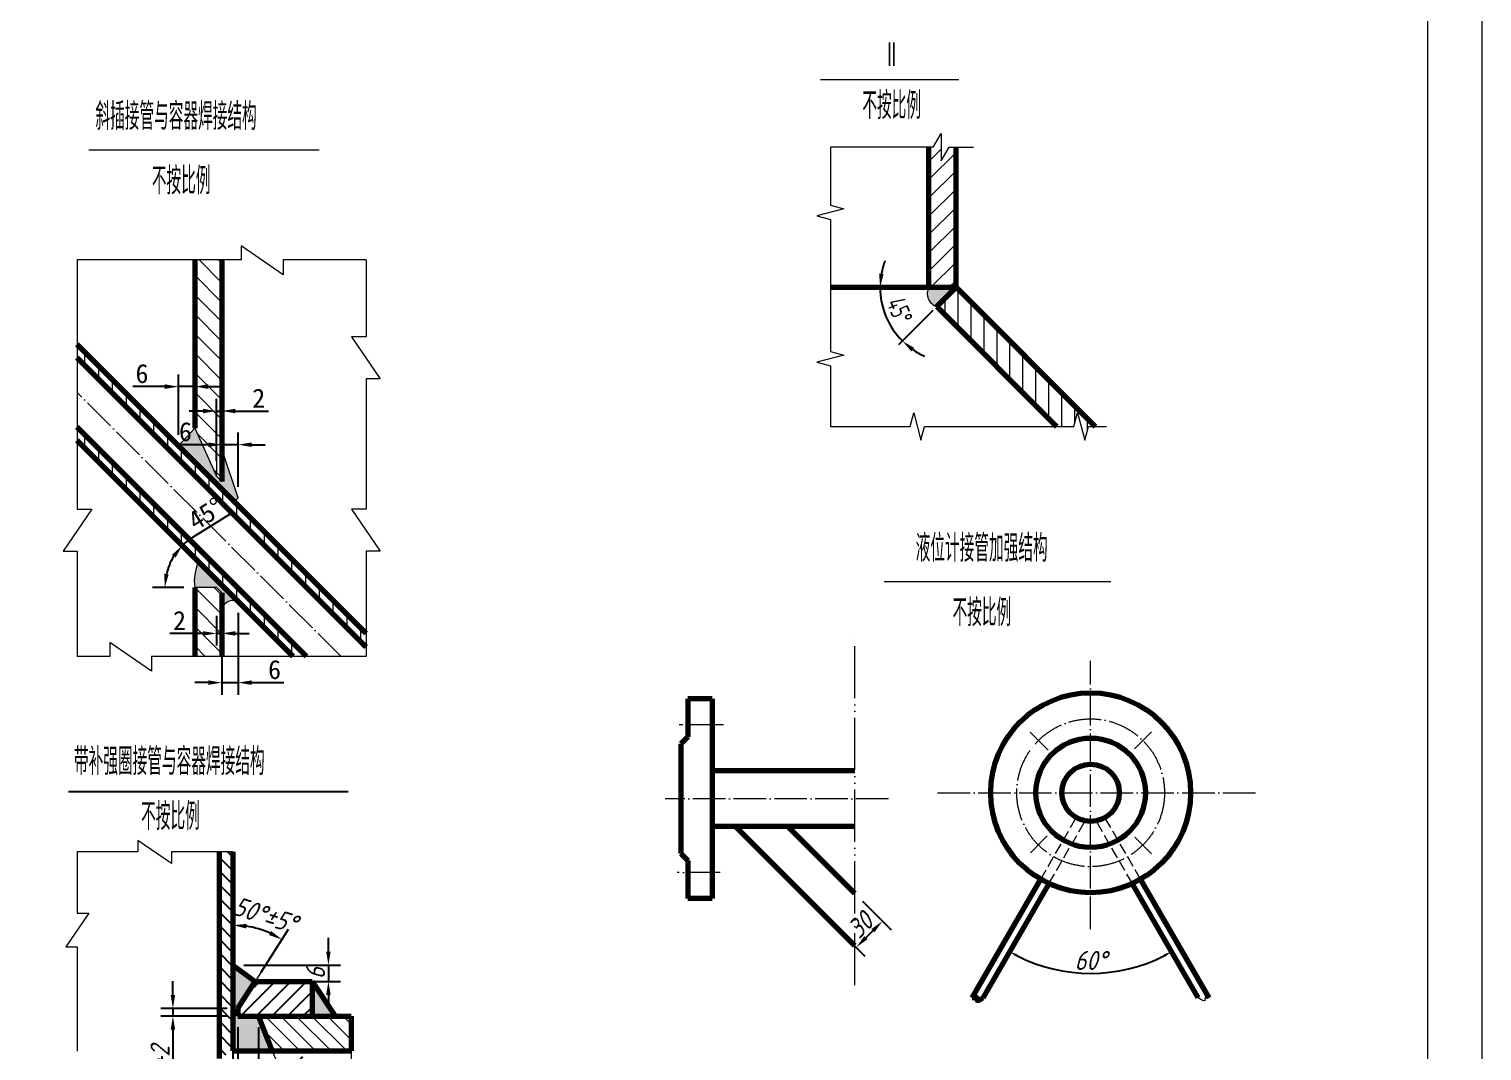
# Model space of a CAD drawing. Header units: millimetres. Extents: x -81840 to -67320, y -57700 to -40880.
# Drawn here: x -72670 to -67320, y -52077 to -48315 of the extents above; entities that cross this region are included whole.
import ezdxf
from ezdxf.enums import TextEntityAlignment as Align

# ---------------------------------------------------------------- set-up
doc = ezdxf.new("R2010")
doc.units = ezdxf.units.MM
for name, pattern in [('ACAD_ISO02W100', [11, 8, -3]), ('ACAD_ISO04W100', [30, 24, -3, 0, -3]), ('ACAD_ISO05W100', [33, 24, -3, 0, -3, 0, -3])]:
    doc.linetypes.add(name, pattern=pattern)
for name, color, linetype, lineweight in [('中心线', 1, 'ACAD_ISO04W100', 18), ('双点划线', 5, 'ACAD_ISO05W100', 18), ('标注', 7, 'Continuous', 18), ('粗实线', 4, 'Continuous', 70), ('细实线', 7, 'Continuous', 18), ('虚线', 2, 'ACAD_ISO02W100', 18)]:
    doc.layers.add(name, color=color, linetype=linetype, lineweight=lineweight)
doc.styles.add('GB', font='gbeitc.shx', dxfattribs={"bigfont": 'gbcbig.shx'})
doc.styles.add('HGCAD', font='gbenor.shx', dxfattribs={"width": 0.75, "bigfont": 'gbcbig.shx'})
doc.dimstyles.new('GB$0', dxfattribs={"dimscale": 20, "dimtxt": 3.5, "dimasz": 2.5, "dimexe": 2.25, "dimexo": 2, "dimtad": 1, "dimdec": 0, "dimtxsty": 'GB', "dimcen": 2.5, "dimadec": 0, "dimazin": 0, "dimtfac": 1, "dimtdec": 0, "dimtmove": 0, "dimatfit": 3, "dimfxl": 0, "dimarcsym": 0})
doc.dimstyles.new('GB$2', dxfattribs={"dimscale": 20, "dimtxt": 3.5, "dimasz": 2.5, "dimexe": 2.25, "dimexo": 2, "dimtad": 1, "dimdec": 0, "dimtxsty": 'GB', "dimcen": 2.5, "dimadec": 0, "dimazin": 0, "dimtfac": 1, "dimtdec": 0, "dimtmove": 0, "dimatfit": 3, "dimfxl": 0, "dimarcsym": 0})

# ---------------------------------------------------------------- blocks, each defined once
blk = doc.blocks.new('HGCAD#HGTFTK~A1Z~HGCAD图框')
at = {"layer": '细实线', "color": 7}
blk.add_lwpolyline([(10, -10), (-584, -10), (-584, 831), (10, 831)], close=True, dxfattribs=at)
at = {"layer": '细实线', "color": 2}
blk.add_lwpolyline([(0, 0), (-559, 0), (-559, 821), (0, 821)], close=True, dxfattribs=at)
blk = doc.blocks.new('*D227')
at = {"layer": 'Defpoints', "color": 0, "ltscale": 20}
for p in [(-69719.3, -49265.7), (-69256.6, -49265.7), (-69256.6, -49265.7), (-69526.4, -49338), (-69327.4, -49336.5)]:
    blk.add_point(p, dxfattribs=at)
at = {"layer": '标注', "color": 0, "lineweight": -2, "ltscale": 20}
blk.add_line((-69341.6, -49350.6), (-69468.3, -49477.3), dxfattribs=at)
for start, end in [(159.4603, 169.7302), (180, 225), (235.2698, 245.5397)]:
    blk.add_arc((-69256.6, -49265.7), 279.3, start, end, dxfattribs=at)
at = {"layer": '标注', "color": 0, "ltscale": 20}
for points in [[(-69523.2, -49216.6), (-69539.8, -49215.1), (-69536, -49265.7)], [(-69421.1, -49501.6), (-69410.4, -49488.8), (-69454.1, -49463.2)]]:
    blk.add_solid(points, dxfattribs=at)
at = {"layer": '标注', "color": 0, "ltscale": 20, "insert": (-69463.9, -49351.5), "char_height": 70, "attachment_point": 5, "rotation": 292.5, "style": 'HGCAD'}
blk.add_mtext('45%%D', dxfattribs=at)
blk = doc.blocks.new('*D232')
at = {"layer": 'Defpoints', "color": 0, "linetype": 'ByBlock'}
for p in [(-71919, -51949.2), (-71900.8, -51949.2), (-71919, -52270)]:
    blk.add_point(p, dxfattribs=at)
at = {"layer": '标注', "color": 0, "linetype": 'ByBlock', "lineweight": -2}
for p, q in [((-71919, -51989.2), (-71919, -52315)), ((-71900.8, -51989.2), (-71900.8, -52315)), ((-71969, -52270), (-72220.4, -52270)), ((-71900.8, -52270), (-71919, -52270)), ((-71850.8, -52270), (-71800.8, -52270))]:
    blk.add_line(p, q, dxfattribs=at)
at = {"layer": '标注', "color": 0, "linetype": 'ByBlock'}
for points in [[(-71969, -52261.7), (-71969, -52278.3), (-71919, -52270)], [(-71850.8, -52261.7), (-71850.8, -52278.3), (-71900.8, -52270)]]:
    blk.add_solid(points, dxfattribs=at)
at = {"layer": '标注', "color": 0, "linetype": 'ByBlock', "insert": (-72119.7, -52222.5), "char_height": 70, "attachment_point": 5, "style": 'GB'}
blk.add_mtext('2%%p0.5', dxfattribs=at)
blk = doc.blocks.new('*D233')
at = {"layer": 'Defpoints', "color": 0, "linetype": 'ByBlock'}
for p in [(-71900.8, -51949.2), (-71825.2, -51949.2), (-71825.2, -52393.5)]:
    blk.add_point(p, dxfattribs=at)
at = {"layer": '标注', "color": 0, "linetype": 'ByBlock', "lineweight": -2}
for p, q in [((-71900.8, -51989.2), (-71900.8, -52438.5)), ((-71825.2, -51989.2), (-71825.2, -52438.5)), ((-71950.8, -52393.5), (-72000.8, -52393.5)), ((-71900.8, -52393.5), (-71825.2, -52393.5)), ((-71775.2, -52393.5), (-71725.2, -52393.5))]:
    blk.add_line(p, q, dxfattribs=at)
at = {"layer": '标注', "color": 0, "linetype": 'ByBlock'}
for points in [[(-71950.8, -52385.2), (-71950.8, -52401.9), (-71900.8, -52393.5)], [(-71775.2, -52385.2), (-71775.2, -52401.9), (-71825.2, -52393.5)]]:
    blk.add_solid(points, dxfattribs=at)
at = {"layer": '标注', "color": 0, "linetype": 'ByBlock', "insert": (-71863, -52346), "char_height": 70, "attachment_point": 5, "style": 'GB'}
blk.add_mtext('6', dxfattribs=at)
blk = doc.blocks.new('*D234')
at = {"layer": 'Defpoints', "color": 0, "linetype": 'ByBlock'}
for p in [(-71919, -51761.4), (-71837.1, -51821.2), (-71567.6, -51821.2)]:
    blk.add_point(p, dxfattribs=at)
at = {"layer": '标注', "color": 0, "linetype": 'ByBlock', "lineweight": -2}
for p, q in [((-71567.6, -51711.4), (-71567.6, -51661.4)), ((-71879, -51761.4), (-71522.6, -51761.4)), ((-71567.6, -51761.4), (-71567.6, -51821.2)), ((-71797.1, -51821.2), (-71522.6, -51821.2)), ((-71567.6, -51871.2), (-71567.6, -51921.2))]:
    blk.add_line(p, q, dxfattribs=at)
at = {"layer": '标注', "color": 0, "linetype": 'ByBlock'}
for points in [[(-71575.9, -51711.4), (-71559.3, -51711.4), (-71567.6, -51761.4)], [(-71575.9, -51871.2), (-71559.3, -51871.2), (-71567.6, -51821.2)]]:
    blk.add_solid(points, dxfattribs=at)
at = {"layer": '标注', "color": 0, "linetype": 'ByBlock', "insert": (-71615.1, -51791.3), "char_height": 70, "attachment_point": 5, "rotation": 90, "style": 'GB'}
blk.add_mtext('6', dxfattribs=at)
blk = doc.blocks.new('*D235')
at = {"layer": 'Defpoints', "color": 0, "linetype": 'ByBlock'}
for p in [(-71900.8, -51920.9), (-72140.1, -51949.2), (-71900.8, -51949.2)]:
    blk.add_point(p, dxfattribs=at)
at = {"layer": '标注', "color": 0, "linetype": 'ByBlock', "lineweight": -2}
for p, q in [((-72140.1, -51870.9), (-72140.1, -51820.9)), ((-71940.8, -51920.9), (-72185.1, -51920.9)), ((-72140.1, -51920.9), (-72140.1, -51949.2)), ((-71940.8, -51949.2), (-72185.1, -51949.2)), ((-72140.1, -51999.2), (-72140.1, -52188))]:
    blk.add_line(p, q, dxfattribs=at)
at = {"layer": '标注', "color": 0, "linetype": 'ByBlock'}
for points in [[(-72148.5, -51870.9), (-72131.8, -51870.9), (-72140.1, -51920.9)], [(-72148.5, -51999.2), (-72131.8, -51999.2), (-72140.1, -51949.2)]]:
    blk.add_solid(points, dxfattribs=at)
at = {"layer": '标注', "color": 0, "linetype": 'ByBlock', "insert": (-72187.6, -52118.6), "char_height": 70, "attachment_point": 5, "rotation": 90, "style": 'GB'}
blk.add_mtext('0+2', dxfattribs=at)
blk = doc.blocks.new('*D236')
at = {"layer": 'Defpoints', "color": 0, "linetype": 'ByBlock'}
for p in [(-71919, -51343.7), (-71855.8, -51620.2), (-71837.1, -51821.2), (-71900.8, -51920.9), (-71919, -52077.2)]:
    blk.add_point(p, dxfattribs=at)
at = {"layer": '标注', "color": 0, "linetype": 'ByBlock', "lineweight": -2}
blk.add_line((-71815.5, -51787.6), (-71714.2, -51629.1), dxfattribs=at)
blk.add_arc((-71919, -51949.2), 335, 65.949, 81.4409, dxfattribs=at)
at = {"layer": '标注', "color": 0, "linetype": 'ByBlock'}
for points in [[(-71869.7, -51626.3), (-71868.5, -51609.6), (-71919, -51614.2)], [(-71778.5, -51636), (-71786.4, -51650.6), (-71738.4, -51667)]]:
    blk.add_solid(points, dxfattribs=at)
at = {"layer": '标注', "color": 0, "linetype": 'ByBlock', "insert": (-71800.2, -51576.5), "char_height": 70, "attachment_point": 5, "rotation": 342.3201, "style": 'GB'}
blk.add_mtext('50%%d%%p5%%d', dxfattribs=at)
blk = doc.blocks.new('*D237')
at = {"layer": 'Defpoints', "color": 0, "linetype": 'ByBlock'}
for p in [(-71825.2, -51949.2), (-71825.2, -51949.2), (-71774.5, -52077.2), (-71825.2, -52119), (-71797.5, -52168.7)]:
    blk.add_point(p, dxfattribs=at)
at = {"layer": '标注', "color": 0, "linetype": 'ByBlock', "lineweight": -2}
for p, q in [((-71825.2, -52159), (-71825.2, -52215.4)), ((-71759.8, -52114.4), (-71727.2, -52196.7))]:
    blk.add_line(p, q, dxfattribs=at)
for start, end in [(304.5733, 317.5531), (244.0404, 257.0202), (270, 291.5935)]:
    blk.add_arc((-71825.2, -51949.2), 221.2, start, end, dxfattribs=at)
at = {"layer": '标注', "color": 0, "linetype": 'ByBlock'}
for points in [[(-71873.9, -52156.5), (-71875.8, -52173.1), (-71825.2, -52170.4)], [(-71695.8, -52138.7), (-71703.6, -52124), (-71743.8, -52154.9)]]:
    blk.add_solid(points, dxfattribs=at)
at = {"layer": '标注', "color": 0, "linetype": 'ByBlock', "insert": (-71730, -52211.8), "char_height": 70, "attachment_point": 5, "rotation": 19.9336, "style": 'GB'}
blk.add_mtext('20%%d%%p2%%D', dxfattribs=at)
blk = doc.blocks.new('*D238')
at = {"layer": 'Defpoints', "color": 0}
for p in [(-69629.6, -51497.4), (-69726, -51593.8), (-69623.9, -51695.9)]:
    blk.add_point(p, dxfattribs=at)
at = {"layer": '标注', "color": 0, "lineweight": -2}
for p, q in [((-69601.3, -51525.7), (-69495.7, -51631.3)), ((-69697.7, -51622.1), (-69592.1, -51727.7)), ((-69562.9, -51634.8), (-69588.6, -51660.5))]:
    blk.add_line(p, q, dxfattribs=at)
at = {"layer": '标注', "color": 0}
for points in [[(-69568.8, -51629), (-69557, -51640.7), (-69527.5, -51599.5)], [(-69594.5, -51654.7), (-69582.7, -51666.4), (-69623.9, -51695.9)]]:
    blk.add_solid(points, dxfattribs=at)
at = {"layer": '标注', "color": 0, "insert": (-69609.3, -51614.1), "char_height": 70, "attachment_point": 5, "rotation": 45, "style": 'GB'}
blk.add_mtext('30', dxfattribs=at)
blk = doc.blocks.new('*D239')
at = {"layer": 'Defpoints', "color": 0}
for p in [(-68914.1, -51460.5), (-68607.4, -51460.9), (-68864.4, -51782.5), (-69157.2, -51881.5), (-68364.5, -51881.5)]:
    blk.add_point(p, dxfattribs=at)
at = {"layer": '标注', "color": 0, "lineweight": -2}
blk.add_arc((-68760.8, -51195.1), 596.5, 242.882, 297.118, dxfattribs=at)
at = {"layer": '标注', "color": 0}
for points in [[(-69035.1, -51730.4), (-69030.3, -51721.6), (-69059.1, -51711.6)], [(-68491.3, -51721.6), (-68486.6, -51730.4), (-68462.6, -51711.6)]]:
    blk.add_solid(points, dxfattribs=at)
at = {"layer": '标注', "color": 0, "insert": (-68760.8, -51744), "char_height": 70, "attachment_point": 5, "style": 'GB'}
blk.add_mtext('60°', dxfattribs=at)
blk = doc.blocks.new('*D198')
at = {"layer": 'Defpoints', "color": 0, "linetype": 'ByBlock'}
for p in [(-71959.9, -50390.9), (-71979.9, -50434.7), (-71959.9, -50540)]:
    blk.add_point(p, dxfattribs=at)
at = {"layer": '标注', "color": 0, "linetype": 'ByBlock', "lineweight": -2}
for p, q in [((-71959.9, -50430.9), (-71959.9, -50585)), ((-71979.9, -50474.7), (-71979.9, -50585)), ((-72029.9, -50540), (-72151.6, -50540)), ((-71959.9, -50540), (-71979.9, -50540)), ((-71909.9, -50540), (-71859.9, -50540))]:
    blk.add_line(p, q, dxfattribs=at)
at = {"layer": '标注', "color": 0, "linetype": 'ByBlock'}
for points in [[(-72029.9, -50531.6), (-72029.9, -50548.3), (-71979.9, -50540)], [(-71909.9, -50531.6), (-71909.9, -50548.3), (-71959.9, -50540)]]:
    blk.add_solid(points, dxfattribs=at)
at = {"layer": '标注', "color": 0, "linetype": 'ByBlock', "insert": (-72115.8, -50492.5), "char_height": 70, "attachment_point": 5, "style": 'GB'}
blk.add_mtext('\\fFangSong_GB2312;2', dxfattribs=at)
blk = doc.blocks.new('*D199')
at = {"layer": 'Defpoints', "color": 0, "linetype": 'ByBlock'}
for p in [(-71959.9, -50390.9), (-71899.9, -50424.5), (-71899.9, -50721.2)]:
    blk.add_point(p, dxfattribs=at)
at = {"layer": '标注', "color": 0, "linetype": 'ByBlock', "lineweight": -2}
for p, q in [((-71959.9, -50430.9), (-71959.9, -50766.2)), ((-71899.9, -50464.5), (-71899.9, -50766.2)), ((-72009.9, -50721.2), (-72059.9, -50721.2)), ((-71959.9, -50721.2), (-71899.9, -50721.2)), ((-71849.9, -50721.2), (-71731.6, -50721.2))]:
    blk.add_line(p, q, dxfattribs=at)
at = {"layer": '标注', "color": 0, "linetype": 'ByBlock'}
for points in [[(-72009.9, -50712.8), (-72009.9, -50729.5), (-71959.9, -50721.2)], [(-71849.9, -50712.8), (-71849.9, -50729.5), (-71899.9, -50721.2)]]:
    blk.add_solid(points, dxfattribs=at)
at = {"layer": '标注', "color": 0, "linetype": 'ByBlock', "insert": (-71765.8, -50673.7), "char_height": 70, "attachment_point": 5, "style": 'GB'}
blk.add_mtext('\\fFangSong_GB2312;6', dxfattribs=at)
blk = doc.blocks.new('*D200')
at = {"layer": 'Defpoints', "color": 0, "linetype": 'ByBlock'}
for p in [(-72483.3, -49839.3), (-72162.4, -50314.4), (-72059.9, -50370.9), (-71979.9, -50370.9), (-71441.8, -50880.7)]:
    blk.add_point(p, dxfattribs=at)
at = {"layer": '标注', "color": 0, "linetype": 'ByBlock', "lineweight": -2}
for p, q in [((-72066.7, -50185.5), (-71920.9, -50095)), ((-72099.9, -50370.9), (-72214.8, -50370.9))]:
    blk.add_line(p, q, dxfattribs=at)
for start, end in [(121.8408, 135), (148.1592, 166.8408)]:
    blk.add_arc((-71951.6, -50370.9), 218.2, start, end, dxfattribs=at)
at = {"layer": '标注', "color": 0, "linetype": 'ByBlock'}
for points in [[(-72143.5, -50250.6), (-72130.5, -50261), (-72105.9, -50216.6)], [(-72155.8, -50322.2), (-72172.4, -50320.3), (-72169.8, -50370.9)]]:
    blk.add_solid(points, dxfattribs=at)
at = {"layer": '标注', "color": 0, "linetype": 'ByBlock', "insert": (-72018.9, -50099.9), "char_height": 70, "attachment_point": 5, "rotation": 31.8408, "style": 'GB'}
blk.add_mtext('\\fFangSong_GB2312;45{%%D}', dxfattribs=at)
blk = doc.blocks.new('*D201')
at = {"layer": 'Defpoints', "color": 0, "linetype": 'ByBlock'}
for p in [(-72059.9, -49448.8), (-72119.9, -49631.4), (-72119.9, -49849)]:
    blk.add_point(p, dxfattribs=at)
at = {"layer": '标注', "color": 0, "linetype": 'ByBlock', "lineweight": -2}
for p, q in [((-72059.9, -49488.8), (-72059.9, -49676.4)), ((-72119.9, -49809), (-72119.9, -49586.4)), ((-72169.9, -49631.4), (-72288.3, -49631.4)), ((-72059.9, -49631.4), (-72119.9, -49631.4)), ((-72009.9, -49631.4), (-71959.9, -49631.4))]:
    blk.add_line(p, q, dxfattribs=at)
at = {"layer": '标注', "color": 0, "linetype": 'ByBlock'}
for points in [[(-72169.9, -49623), (-72169.9, -49639.7), (-72119.9, -49631.4)], [(-72009.9, -49623), (-72009.9, -49639.7), (-72059.9, -49631.4)]]:
    blk.add_solid(points, dxfattribs=at)
at = {"layer": '标注', "color": 0, "linetype": 'ByBlock', "insert": (-72254.1, -49583.9), "char_height": 70, "attachment_point": 5, "style": 'GB'}
blk.add_mtext('\\fFangSong_GB2312;6', dxfattribs=at)
blk = doc.blocks.new('*D202')
at = {"layer": 'Defpoints', "color": 0, "linetype": 'ByBlock'}
for p in [(-71959.9, -49721.3), (-71979.9, -49944.2), (-71959.9, -49980.8)]:
    blk.add_point(p, dxfattribs=at)
at = {"layer": '标注', "color": 0, "linetype": 'ByBlock', "lineweight": -2}
for p, q in [((-71979.9, -49904.2), (-71979.9, -49676.3)), ((-71959.9, -49940.8), (-71959.9, -49676.3)), ((-72029.9, -49721.3), (-72079.9, -49721.3)), ((-71979.9, -49721.3), (-71959.9, -49721.3)), ((-71909.9, -49721.3), (-71788.3, -49721.3))]:
    blk.add_line(p, q, dxfattribs=at)
at = {"layer": '标注', "color": 0, "linetype": 'ByBlock'}
for points in [[(-72029.9, -49712.9), (-72029.9, -49729.6), (-71979.9, -49721.3)], [(-71909.9, -49712.9), (-71909.9, -49729.6), (-71959.9, -49721.3)]]:
    blk.add_solid(points, dxfattribs=at)
at = {"layer": '标注', "color": 0, "linetype": 'ByBlock', "insert": (-71824.1, -49673.8), "char_height": 70, "attachment_point": 5, "style": 'GB'}
blk.add_mtext('\\fFangSong_GB2312;2', dxfattribs=at)
blk = doc.blocks.new('*D203')
at = {"layer": 'Defpoints', "color": 0, "linetype": 'ByBlock'}
for p in [(-71959.9, -49845.2), (-71959.9, -49980.8), (-71899.9, -50040.8)]:
    blk.add_point(p, dxfattribs=at)
at = {"layer": '标注', "color": 0, "linetype": 'ByBlock', "lineweight": -2}
for p, q in [((-71959.9, -49940.8), (-71959.9, -49800.2)), ((-71899.9, -50000.8), (-71899.9, -49800.2)), ((-72009.9, -49845.2), (-72128.3, -49845.2)), ((-71899.9, -49845.2), (-71959.9, -49845.2)), ((-71849.9, -49845.2), (-71799.9, -49845.2))]:
    blk.add_line(p, q, dxfattribs=at)
at = {"layer": '标注', "color": 0, "linetype": 'ByBlock'}
for points in [[(-72009.9, -49836.9), (-72009.9, -49853.5), (-71959.9, -49845.2)], [(-71849.9, -49836.9), (-71849.9, -49853.5), (-71899.9, -49845.2)]]:
    blk.add_solid(points, dxfattribs=at)
at = {"layer": '标注', "color": 0, "linetype": 'ByBlock', "insert": (-72094.1, -49797.7), "char_height": 70, "attachment_point": 5, "style": 'GB'}
blk.add_mtext('\\fFangSong_GB2312;6', dxfattribs=at)

msp = doc.modelspace()

# ---------------------------------------------------------------- hatches: boundary and pattern name
at = {"linetype": 'ByBlock'}
h = msp.add_hatch(dxfattribs=at)
h.set_pattern_fill('ANSI31', color=256, scale=11.2, angle=90, style=0)
h.set_pattern_definition([(135, (-56443.146, 3213.08), (-25.144717, -25.144717), [])])
h.paths.add_polyline_path([(-71970.17, -52104.53, 0.0090551), (-71918.97, -52077.25), (-71918.97, -51343.65), (-71970.17, -51343.65)])
h = msp.add_hatch(dxfattribs=at)
h.set_pattern_fill('ANSI31', color=256, scale=12.8, style=0)
h.set_pattern_definition([(45, (-56443.146, 3213.08), (-28.73682, 28.73682), [])])
h.paths.add_polyline_path([(-71627.64, -51949.25), (-71627.64, -51821.25), (-71837.08, -51821.25), (-71900.81, -51920.87), (-71900.81, -51949.25)])
msp.add_hatch(color=256, dxfattribs=at).paths.add_polyline_path([(-71627.64, -51821.25), (-71627.64, -51949.25), (-71542.54, -51949.25)])
at = {"layer": '标注', "ltscale": 20}
h = msp.add_hatch(dxfattribs=at)
h.set_pattern_fill('ANSI31', color=256, scale=15, style=0)
h.set_pattern_definition([(45, (2046.297, -1106.96), (-33.67596, 33.67596), [])])
h.paths.add_polyline_path([(-69256.63, -48749.68), (-69281.21, -48749.68), (-69311.21, -48799.68), (-69311.21, -48699.68), (-69341.21, -48749.68), (-69356.63, -48749.68), (-69356.63, -49265.68), (-69256.63, -49265.68)])
h = msp.add_hatch(dxfattribs=at)
h.set_pattern_fill('ANSI31', color=256, scale=16, angle=90, style=0)
h.set_pattern_definition([(135, (-10183.08, 1478.525), (-35.921024, -35.921024), [])])
h.paths.add_polyline_path([(-72059.93, -49507.06), (-72059.93, -49783.97), (-71979.93, -49960.76), (-71959.93, -49980.76), (-71959.93, -49165.12), (-72059.93, -49165.12)])
h.paths.add_polyline_path([(-72059.93, -50625.14), (-71959.93, -50625.14), (-71959.93, -50390.89), (-71979.93, -50370.89), (-72059.93, -50370.89)])
for points in [[(-69356.63, -49265.68, 0.4684058), (-69327.41, -49336.46), (-69256.63, -49265.68)], [(-71914.07, -50054.91), (-71899.93, -50040.76), (-71959.93, -49861.33), (-71959.93, -49980.76), (-71979.93, -49960.76), (-72059.93, -49783.97), (-72119.93, -49849.05)], [(-72045.69, -50276.84, 0.1421288), (-72059.93, -50370.89), (-71979.93, -50370.89), (-71959.93, -50390.89), (-71959.93, -50459.17, -0.6681786), (-71891.64, -50430.89)]]:
    msp.add_hatch(color=256, dxfattribs=at).paths.add_polyline_path(points)
h = msp.add_hatch(dxfattribs=at)
h.set_pattern_fill('ANSI31', color=256, scale=15, angle=45, style=0)
h.set_pattern_definition([(90, (2046.297, -1106.96), (-47.625, 1e-14), [])])
h.paths.add_polyline_path([(-68886.7, -49778.07), (-68822.81, -49778.07), (-68809.42, -49728.07), (-68782.62, -49828.07), (-68769.22, -49778.07), (-68744.23, -49778.07), (-69256.63, -49265.68), (-69327.41, -49336.46)])
h = msp.add_hatch(dxfattribs=at)
h.set_pattern_fill('ANSI31', color=256, scale=16, angle=45, style=0)
h.set_pattern_definition([(90, (-10183.08, 1478.525), (-50.8, 1e-14), [])])
h.paths.add_polyline_path([(-72492.92, -49476.05), (-72492.92, -49525.55), (-71428.15, -50590.32), (-71428.15, -50540.83)])
h.paths.add_polyline_path([(-72492.92, -49780.11), (-72492.92, -49829.61), (-71697.39, -50625.14), (-71647.89, -50625.14)])
at = {"layer": '标注', "linetype": 'ByBlock'}
h = msp.add_hatch(color=256, dxfattribs=at)
h.paths.add_polyline_path([(-71825.19, -51949.25), (-71900.81, -51949.25), (-71900.81, -51920.87), (-71837.08, -51821.25), (-71918.97, -51761.39), (-71918.97, -52077.25), (-71774.53, -52077.25)])
h.paths.add_polyline_path([(-71627.64, -51850.07), (-71627.64, -51949.25), (-71542.54, -51949.25)])
h = msp.add_hatch(dxfattribs=at)
h.set_pattern_fill('ANSI31', color=256, scale=12.8, angle=90, style=0)
h.set_pattern_definition([(135, (-9284.943, -11932.06), (-28.73682, -28.73682), [])])
h.paths.add_polyline_path([(-71483.77, -52053.22), (-71784.04, -52053.22), (-71774.53, -52077.25), (-71483.77, -52077.25)])
h.paths.add_polyline_path([(-71784.04, -52053.22), (-71483.77, -52053.22), (-71483.77, -51949.25), (-71825.19, -51949.25)])

# ---------------------------------------------------------------- linework, layer by layer
at = {"linetype": 'ByBlock', "lineweight": -3}
msp.add_line((-72525.18, -51122.02), (-71494.6, -51122.02), dxfattribs=at)
at = {"layer": '中心线', "ltscale": 5}
for p, q in [((-71520.61, -50625.14), (-72492.92, -49652.83)), ((-68760.84, -51629.15), (-68760.84, -50641.38)), ((-70112.96, -50876.51), (-70276.08, -50876.51)), ((-68917.86, -50969.32), (-68983.05, -50903.99)), ((-68598.97, -50965.19), (-68536.44, -50902.8)), ((-69324.7, -51126.7), (-68151.62, -51126.7)), ((-69505.1, -51148.51), (-70327.5, -51148.51)), ((-68920.36, -51285.85), (-68981.96, -51347.31)), ((-68598.13, -51289.78), (-68536.68, -51351.37)), ((-70125.33, -51420.51), (-70283.13, -51420.51))]:
    msp.add_line(p, q, dxfattribs=at)
msp.add_circle((-68760.84, -51126.7), 272, dxfattribs=at)
at = {"layer": '双点划线', "ltscale": 8}
msp.add_line((-69629.61, -51835.25), (-69629.61, -50549.95), dxfattribs=at)
at = {"layer": '标注', "ltscale": 20}
for p, q in [((-69755.77, -48500.8), (-69246.27, -48500.8)), ((-69341.21, -48749.68), (-69311.21, -48699.68)), ((-69311.21, -48699.68), (-69311.21, -48799.68)), ((-69429.21, -48749.68), (-69719.3, -48749.68)), ((-69719.3, -48749.68), (-69719.3, -48962.95)), ((-69341.21, -48749.68), (-69429.21, -48749.68)), ((-69311.21, -48799.68), (-69281.21, -48749.68)), ((-69281.21, -48749.68), (-69192.76, -48749.68)), ((-69719.3, -49016.54), (-69719.3, -49501.63)), ((-69719.3, -49555.22), (-69719.3, -49778.07)), ((-69719.3, -49778.07), (-69425.82, -49778.07)), ((-69372.23, -49778.07), (-68822.81, -49778.07)), ((-68769.22, -49778.07), (-68702.81, -49778.07)), ((-71979.93, -49893.57), (-71979.93, -49952.51))]:
    msp.add_line(p, q, dxfattribs=at)
at = {"layer": '标注'}
for p, q in [((-72449.55, -48759.06), (-71601.5, -48759.06)), ((-69521.31, -50349.04), (-68686.23, -50349.04))]:
    msp.add_line(p, q, dxfattribs=at)
at = {"layer": '标注', "linetype": 'ByBlock'}
for p, q in [((-71733.76, -49219.25), (-71888.31, -49113.45)), ((-71888.31, -49113.45), (-71888.31, -49165.12)), ((-71888.31, -49165.12), (-72492.92, -49165.12)), ((-72492.92, -49165.12), (-72492.92, -49882.56)), ((-71428.15, -49165.12), (-71733.76, -49165.12)), ((-71733.76, -49165.12), (-71733.76, -49219.25)), ((-71428.15, -49165.12), (-71428.15, -49447.78)), ((-71428.15, -49447.78), (-71482.28, -49447.78)), ((-71482.28, -49447.78), (-71376.47, -49602.33)), ((-71376.47, -49602.33), (-71428.15, -49602.33)), ((-71428.15, -49602.33), (-71428.15, -49882.56)), ((-72059.93, -49783.97), (-72119.93, -49849.05)), ((-72059.93, -49783.97), (-71979.93, -49960.76)), ((-72492.92, -49882.56), (-72492.92, -50082.7)), ((-71899.93, -50040.76), (-71959.93, -49861.33)), ((-71428.15, -49882.56), (-71428.15, -50082.7)), ((-71979.93, -49960.76), (-71979.93, -49944.25)), ((-71959.93, -49980.76), (-71979.93, -49960.76)), ((-71899.93, -50040.76), (-71914.07, -50054.91)), ((-71899.93, -50040.76), (-71899.93, -50037.7)), ((-72438.79, -50082.7), (-72544.6, -50237.24)), ((-72492.92, -50082.7), (-72438.79, -50082.7)), ((-71428.15, -50082.7), (-71482.28, -50082.7)), ((-71482.28, -50082.7), (-71376.47, -50237.24)), ((-72544.6, -50237.24), (-72492.92, -50237.24)), ((-72492.92, -50237.24), (-72492.92, -50625.14)), ((-71376.47, -50237.24), (-71428.15, -50237.24)), ((-71428.15, -50237.24), (-71428.15, -50625.14)), ((-71979.93, -50370.89), (-72059.93, -50370.89)), ((-71959.93, -50390.89), (-71979.93, -50370.89)), ((-71899.93, -50424.53), (-71899.93, -50428.62)), ((-72218.37, -50679.27), (-72372.92, -50573.47)), ((-72372.92, -50573.47), (-72372.92, -50625.14)), ((-72372.92, -50625.14), (-72492.92, -50625.14)), ((-71749.01, -50625.14), (-72218.37, -50625.14)), ((-72218.37, -50625.14), (-72218.37, -50679.27)), ((-71430.27, -50625.14), (-71749.01, -50625.14)), ((-72145.1, -51386.96), (-72268.74, -51302.31)), ((-72268.74, -51302.31), (-72268.74, -51343.65)), ((-72268.74, -51343.65), (-72492.92, -51343.65)), ((-72492.92, -51343.65), (-72492.92, -51569.78)), ((-71918.97, -51343.65), (-72145.1, -51343.65)), ((-72145.1, -51343.65), (-72145.1, -51386.96)), ((-72449.61, -51569.78), (-72534.26, -51693.42)), ((-72492.92, -51569.78), (-72449.61, -51569.78)), ((-72534.26, -51693.42), (-72492.92, -51693.42)), ((-72492.92, -51693.42), (-72492.92, -51917.6)), ((-71816.39, -51788.9), (-71837.08, -51821.25)), ((-72492.92, -51917.6), (-72492.92, -52077.71)), ((-71774.53, -52077.25), (-71760.4, -52112.95)), ((-71483.77, -52077.25), (-71483.77, -52294.46)), ((-71483.77, -52077.25), (-71483.77, -52294.46))]:
    msp.add_line(p, q, dxfattribs=at)
at = {"layer": '标注', "ltscale": 20}
for points in [[(-69719.3, -48962.95), (-69669.3, -48976.35), (-69769.3, -49003.14), (-69719.3, -49016.54)], [(-69719.3, -49501.63), (-69669.3, -49515.03), (-69769.3, -49541.82), (-69719.3, -49555.22)], [(-69425.82, -49778.07), (-69412.42, -49728.07), (-69385.63, -49828.07), (-69372.23, -49778.07)], [(-68822.81, -49778.07), (-68809.42, -49728.07), (-68782.62, -49828.07), (-68769.22, -49778.07)]]:
    msp.add_lwpolyline(points, dxfattribs=at)
msp.add_arc((-69312.53, -49288.9), 49.84, 152.23179, 252.62643, dxfattribs=at)
at = {"layer": '标注', "linetype": 'ByBlock'}
for centre, radius, start, end in [((-71890.72, -50348.4), 170.69, 155.21479, 187.5716), ((-71919.93, -50459.17), 40, 45, 180)]:
    msp.add_arc(centre, radius, start, end, dxfattribs=at)
at = {"layer": '标注'}
msp.add_spline([(-68325, -51881.53), (-68339.75, -51881.53), (-68339.75, -51890.09), (-68364.51, -51881.53)], degree=3, dxfattribs=at)
at = {"layer": '粗实线'}
for p, q in [((-69356.63, -49265.68), (-69356.63, -48749.68)), ((-69256.63, -49265.68), (-69256.63, -48749.68)), ((-72059.93, -49165.12), (-72059.93, -49507.06)), ((-71959.93, -49165.12), (-71959.93, -49980.76)), ((-69719.3, -49265.68), (-69256.63, -49265.68)), ((-69327.41, -49336.46), (-69256.63, -49265.68)), ((-69256.63, -49265.68), (-68744.23, -49778.07)), ((-69327.41, -49336.46), (-68886.7, -49778.07)), ((-71428.15, -50540.83), (-72492.92, -49476.05)), ((-72059.93, -49478.77), (-72059.93, -49783.97)), ((-71428.15, -50590.32), (-72492.92, -49525.55)), ((-71647.89, -50625.14), (-72492.92, -49780.11)), ((-71697.39, -50625.14), (-72492.92, -49829.61)), ((-72059.93, -50370.89), (-72059.93, -50625.14)), ((-71959.93, -50390.89), (-71959.93, -50625.14)), ((-70154.77, -50780.51), (-70244.37, -50780.51)), ((-70244.37, -50780.51), (-70244.37, -50921.31)), ((-70154.77, -50780.51), (-70154.77, -51516.51)), ((-70244.37, -50921.31), (-70269.97, -50946.91)), ((-70269.97, -50946.91), (-70269.97, -51350.11)), ((-69629.61, -51046.11), (-70154.77, -51046.11)), ((-69629.61, -51250.91), (-70154.77, -51250.91)), ((-69629.61, -51690.21), (-70068.91, -51250.91)), ((-69629.61, -51497.39), (-69876.09, -51250.91)), ((-70269.97, -51350.11), (-70244.37, -51375.71)), ((-70244.37, -51375.71), (-70244.37, -51516.51)), ((-69196.68, -51881.53), (-68944.87, -51445.37)), ((-69157.17, -51881.53), (-68914.12, -51460.55)), ((-68364.51, -51881.53), (-68607.35, -51460.9)), ((-68325, -51881.53), (-68576.81, -51445.38)), ((-70154.77, -51516.51), (-70244.37, -51516.51))]:
    msp.add_line(p, q, dxfattribs=at)
at = {"layer": '粗实线', "linetype": 'ByBlock'}
for p, q in [((-71970.17, -51343.65), (-71970.17, -52104.53)), ((-71918.97, -51343.65), (-71918.97, -52077.25)), ((-71837.08, -51821.25), (-71918.97, -51761.39)), ((-71900.81, -51920.87), (-71837.08, -51821.25)), ((-71837.08, -51821.25), (-71627.64, -51821.25)), ((-71627.64, -51821.25), (-71627.64, -51949.25)), ((-71627.64, -51821.25), (-71542.54, -51949.25)), ((-71900.81, -51920.87), (-71900.81, -51949.25)), ((-71900.81, -51949.25), (-71483.77, -51949.25)), ((-71825.19, -51949.25), (-71774.53, -52077.25)), ((-71483.77, -51949.25), (-71483.77, -52077.25)), ((-71918.97, -52077.25), (-71483.77, -52077.25))]:
    msp.add_line(p, q, dxfattribs=at)
at = {"layer": '粗实线'}
for radius in [368, 201.6, 105.6]:
    msp.add_circle((-68760.84, -51126.7), radius, dxfattribs=at)
msp.add_spline([(-69196.68, -51881.53), (-69179.53, -51881.53), (-69179.53, -51889.47), (-69157.17, -51881.53)], degree=3, dxfattribs=at)
at = {"layer": '虚线', "ltscale": 5}
for p, q in [((-68944.87, -51445.38), (-68813.67, -51218.13)), ((-68914.45, -51461.11), (-68781.2, -51230.32)), ((-68607.24, -51461.11), (-68740.48, -51230.32)), ((-68576.81, -51445.38), (-68708.01, -51218.13))]:
    msp.add_line(p, q, dxfattribs=at)

# ---------------------------------------------------------------- block references
at = {"layer": '虚线', "ltscale": 20, "xscale": 20, "yscale": 20, "zscale": 20}
msp.add_blockref('HGCAD#HGTFTK~A1Z~HGCAD图框', (-67520, -57500), dxfattribs=at)

# ---------------------------------------------------------------- texts
at = {"layer": '标注', "ltscale": 20, "style": 'HGCAD', "width": 0.75}
for s, p in [('Ⅱ', (-69493.51, -48410.8)), ('不按比例', (-69493.51, -48590.8))]:
    msp.add_text(s, height=100, dxfattribs=at).set_placement(p, align=Align.MIDDLE)
at = {"layer": '标注', "ltscale": 20, "char_height": 100, "attachment_point": 1, "style": 'HGCAD'}
for s, insert, width in [('斜插接管与容器焊接结构', (-72425.46, -48586.16), 2155.5406), ('不按比例', (-72217.78, -48823.33), 737.6463), ('液位计接管加强结构', (-69405.07, -50176.14), 2155.5406), ('不按比例', (-69269.54, -50413.31), 737.6463), ('带补强圈接管与容器焊接结构', (-72504.43, -50961.42), 2034.4324), ('不按比例', (-72257.17, -51163.59), 590.1171)]:
    msp.add_mtext(s, dxfattribs=dict(at, insert=insert, width=width))

# ---------------------------------------------------------------- dimensions: what is measured, and where the dimension line sits
at = {"layer": '标注', "ltscale": 20}
dim = msp.add_angular_dim_2l(base=(-69526.43, -49337.97), line1=((-69327.41, -49336.46), (-69256.63, -49265.68)), line2=((-69719.3, -49265.68), (-69256.63, -49265.68)), text='45%%D', dimstyle='GB$2', override={"dimexe": 1, "dimexo": 1, "dimgap": 1, "dimdec": 1, "dimdsep": 46, "dimtxsty": 'HGCAD', "dimcen": 0, "dimadec": 1, "dimazin": 2, "dimtdec": 2, "dimatfit": 1}, dxfattribs=at)
dim.commit()
dim.dimension.update_dxf_attribs({"geometry": '*D227', "text_midpoint": (-69514.69, -49372.57), "dimtype": 162})
at = {"layer": '标注', "linetype": 'ByBlock'}
for base, p1, p2, text, picture, middle in [((-72119.93, -49631.37), (-72059.93, -49448.77), (-72119.93, -49849.05), '\\fFangSong_GB2312;6', '*D201', (-72254.09, -49583.87)), ((-71899.93, -50721.16), (-71959.93, -50390.89), (-71899.93, -50424.53), '\\fFangSong_GB2312;6', '*D199', (-71765.76, -50673.66)), ((-71918.97, -52270), (-71900.81, -51949.25), (-71918.97, -51949.25), '2%%p0.5', '*D232', (-72119.7, -52222.5)), ((-71825.19, -52393.53), (-71900.81, -51949.25), (-71825.19, -51949.25), '6', '*D233', (-71863, -52346.03))]:
    dim = msp.add_linear_dim(base=base, p1=p1, p2=p2, text=text, dimstyle='GB$0', dxfattribs=at)
    dim.commit()
    dim.dimension.update_dxf_attribs({"geometry": picture, "text_midpoint": middle})
for base, p1, p2, angle, text, picture, middle in [((-71959.93, -49721.26), (-71979.93, -49944.25), (-71959.93, -49980.76), 180, '\\fFangSong_GB2312;2', '*D202', (-71824.09, -49721.26)), ((-71567.61, -51821.25), (-71918.97, -51761.39), (-71837.08, -51821.25), 90, '6', '*D234', (-71567.61, -51791.32))]:
    dim = msp.add_linear_dim(base=base, p1=p1, p2=p2, angle=angle, text=text, dimstyle='GB$0', dxfattribs=at)
    dim.commit()
    dim.dimension.update_dxf_attribs({"geometry": picture, "text_midpoint": middle, "dimtype": 160})
for base, p1, p2, angle, text, picture, middle in [((-71959.93, -49845.19), (-71899.93, -50040.76), (-71959.93, -49980.76), 180, '\\fFangSong_GB2312;6', '*D203', (-72094.09, -49797.69)), ((-72140.13, -51949.25), (-71900.81, -51920.87), (-71900.81, -51949.25), 90, '0+2', '*D235', (-72187.63, -52118.62))]:
    dim = msp.add_linear_dim(base=base, p1=p1, p2=p2, angle=angle, text=text, dimstyle='GB$0', dxfattribs=at)
    dim.commit()
    dim.dimension.update_dxf_attribs({"geometry": picture, "text_midpoint": middle})
dim = msp.add_angular_dim_2l(base=(-72162.39, -50314.42), line1=((-71979.93, -50370.89), (-72059.93, -50370.89)), line2=((-71441.78, -50880.75), (-72483.25, -49839.28)), text='\\fFangSong_GB2312;45{%%D}', dimstyle='GB$2', override={"dimazin": 2}, dxfattribs=at)
dim.commit()
dim.dimension.update_dxf_attribs({"geometry": '*D200', "text_midpoint": (-72018.89, -50099.9)})
dim = msp.add_linear_dim(base=(-71959.93, -50539.95), p1=(-71979.93, -50434.71), p2=(-71959.93, -50390.89), text='\\fFangSong_GB2312;2', dimstyle='GB$0', dxfattribs=at)
dim.commit()
dim.dimension.update_dxf_attribs({"geometry": '*D198', "text_midpoint": (-72115.76, -50539.95), "dimtype": 160})
for base, line1, line2, text, picture, middle in [((-71855.79, -51620.24), ((-71900.81, -51920.87), (-71837.08, -51821.25)), ((-71918.97, -51343.65), (-71918.97, -52077.25)), '50%%d%%p5%%d', '*D236', (-71800.15, -51576.48)), ((-71797.48, -52168.69), ((-71825.19, -51949.25), (-71825.19, -52119.04)), ((-71825.19, -51949.25), (-71774.53, -52077.25)), '20%%d%%p2%%D', '*D237', (-71729.96, -52211.85))]:
    dim = msp.add_angular_dim_2l(base=base, line1=line1, line2=line2, text=text, dimstyle='GB$2', override={"dimazin": 2, "dimtmove": 2}, dxfattribs=at)
    dim.commit()
    dim.dimension.update_dxf_attribs({"geometry": picture, "text_midpoint": middle, "dimtype": 162})
at = {"layer": '标注'}
dim = msp.add_angular_dim_2l(base=(-68864.42, -51782.47), line1=((-68364.51, -51881.53), (-68607.35, -51460.9)), line2=((-69157.17, -51881.53), (-68914.12, -51460.55)), dimstyle='GB$2', override={"dimasz": 1.5, "dimazin": 2}, dxfattribs=at)
dim.commit()
dim.dimension.update_dxf_attribs({"geometry": '*D239', "text_midpoint": (-68760.84, -51791.53), "dimtype": 162})
dim = msp.add_linear_dim(base=(-69623.92, -51695.9), p1=(-69629.61, -51497.39), p2=(-69726.02, -51593.8), angle=225, text='30', dimstyle='GB$0', dxfattribs=at)
dim.commit()
dim.dimension.update_dxf_attribs({"geometry": '*D238', "text_midpoint": (-69575.71, -51647.7), "dimtype": 161})

doc.saveas('drawing.dxf')
